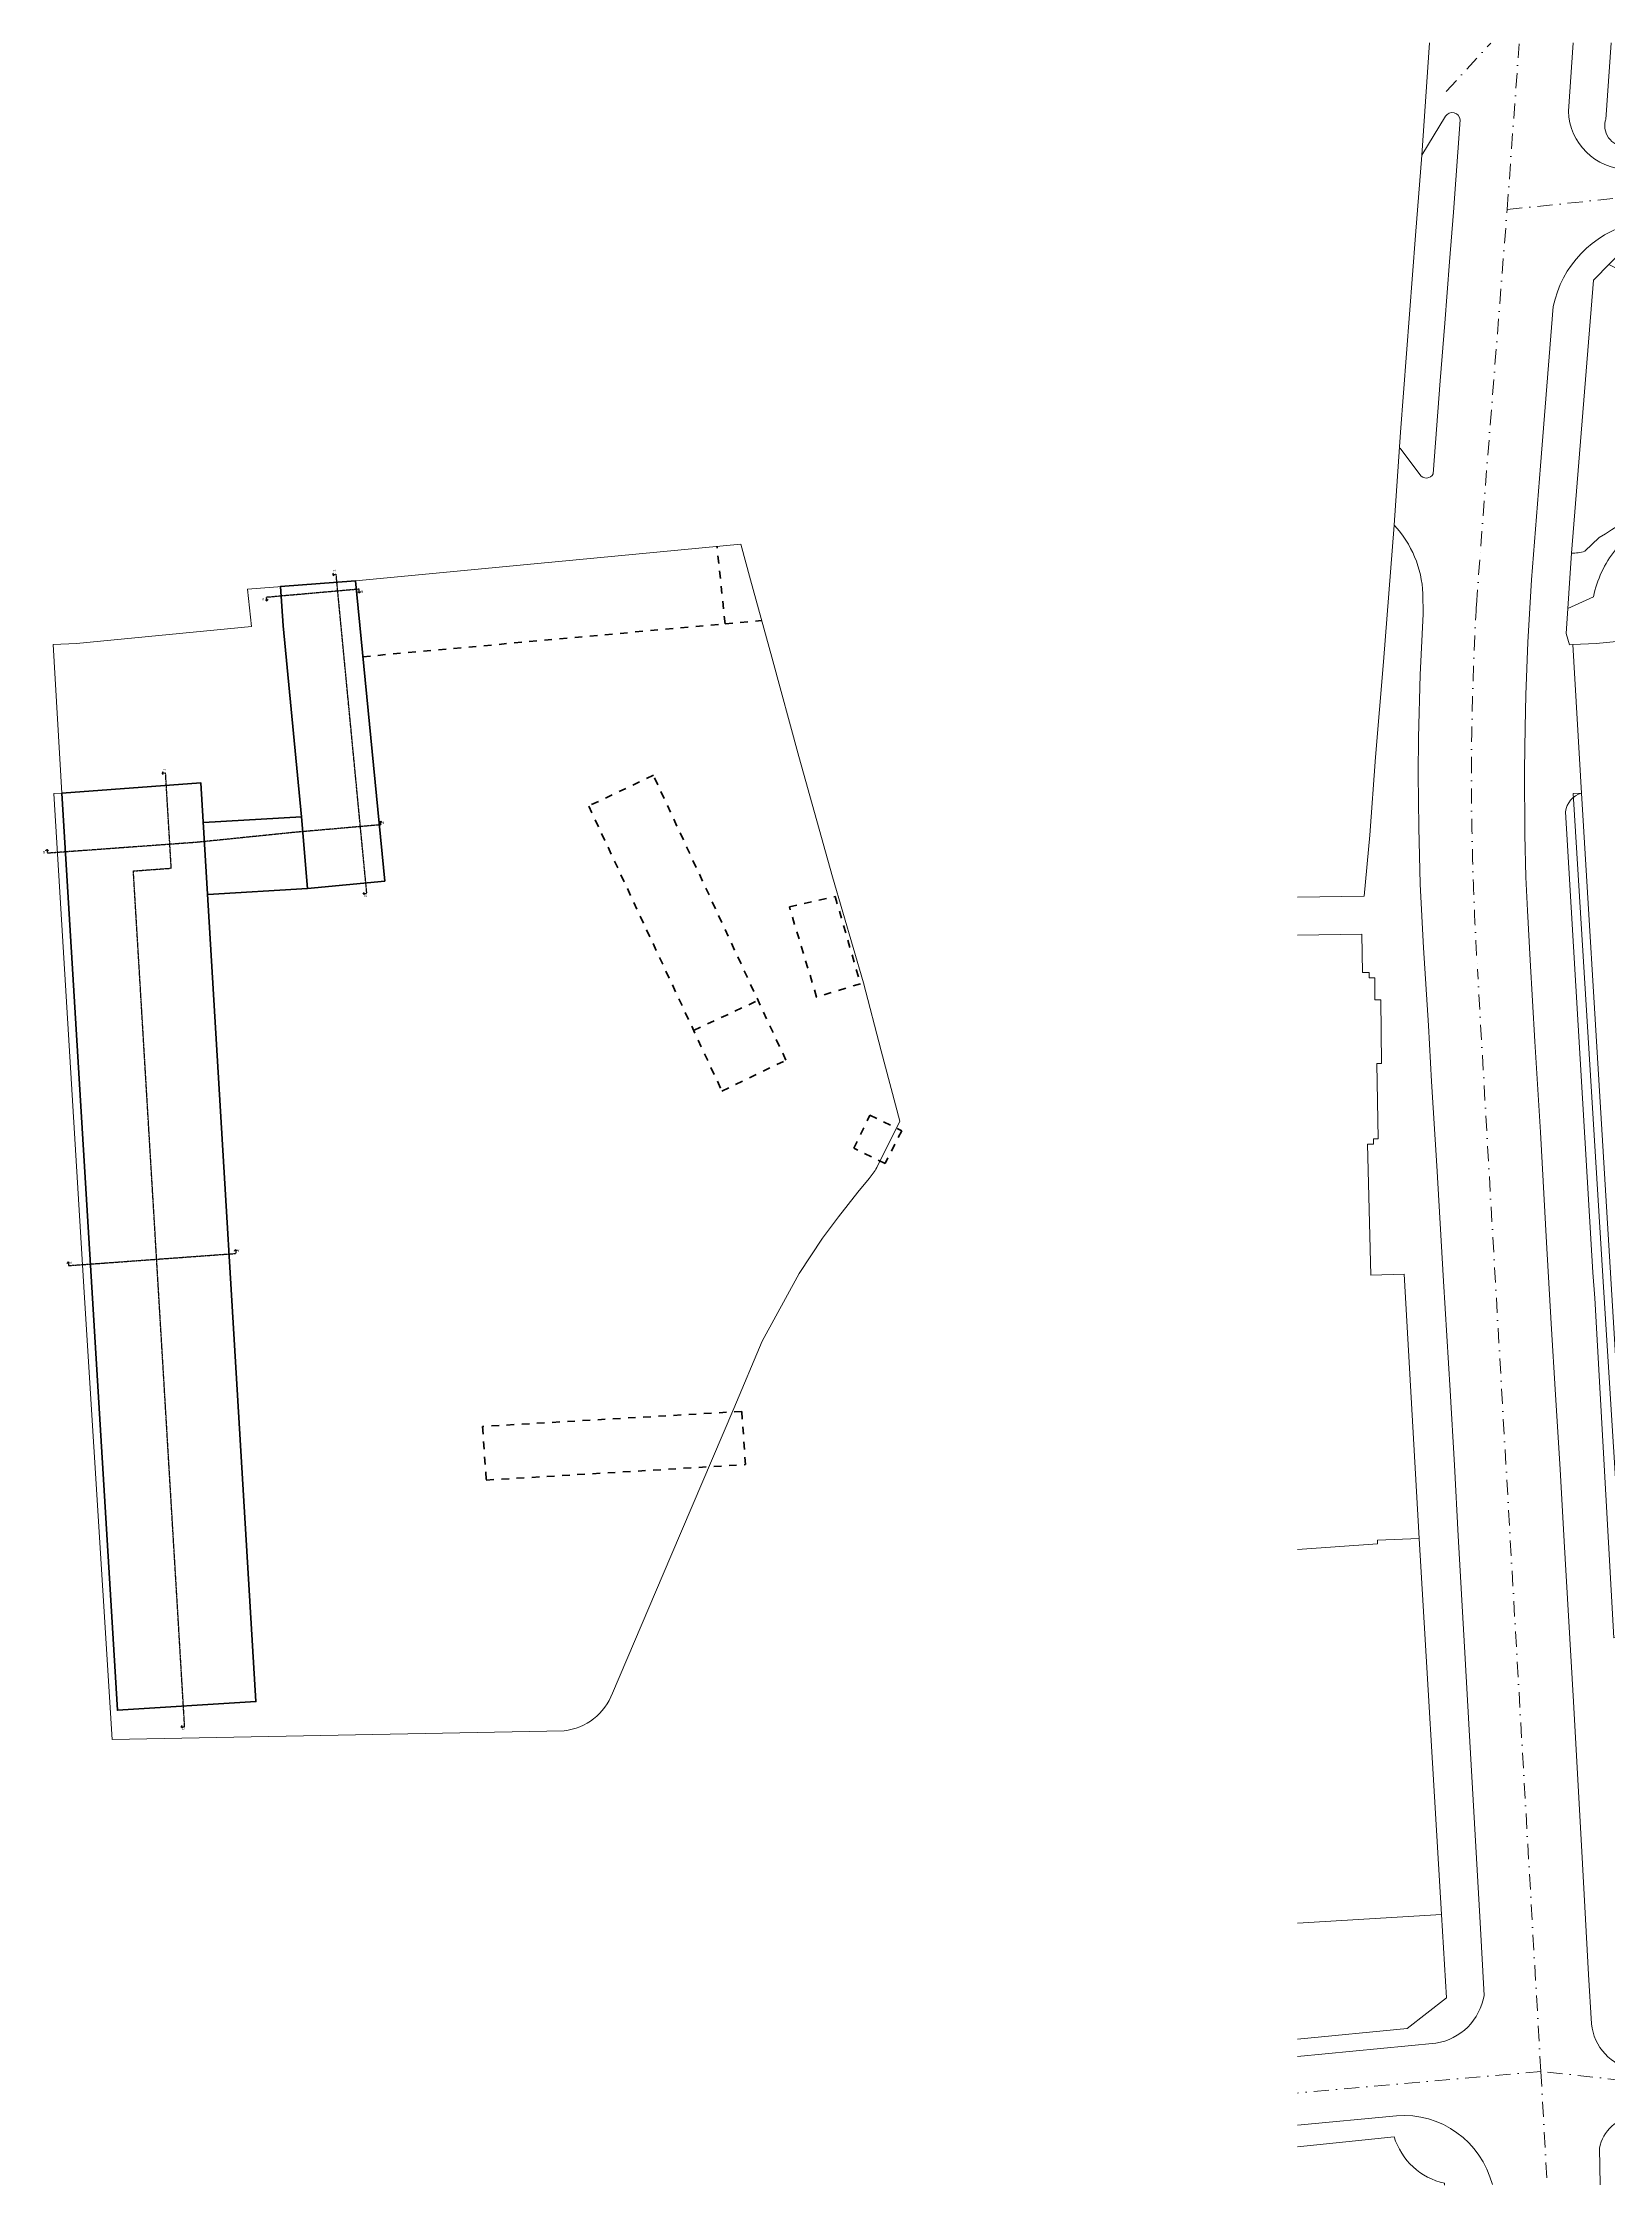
# Model space of a CAD drawing. Header units: inches. Extents: x -72385 to 39588, y -6525 to 66685.
# Drawn here: x -15002 to 5600, y 38481 to 66684 of the extents above; entities that cross this region are included whole.
import ezdxf

# ---------------------------------------------------------------- set-up
doc = ezdxf.new("R2010")
doc.units = ezdxf.units.IN
doc.header["$MEASUREMENT"] = 0
for name, pattern in [('DashDot', [0.6, 0.4, -0.1, 0, -0.1]), ('DASHDOTX2', [2, 1, -0.5, 0, -0.5]), ('Hidden', [0.4, 0.2, -0.2])]:
    doc.linetypes.add(name, pattern=pattern)
for name, color, linetype, lineweight in [('Линия на разрез', 252, 'DashDot', 25), ('Ситуация дебела линия', 7, 'Continuous', 70), ('Ситуация имот', 7, 'Continuous', 20), ('Ситуация тънка линия', 7, 'Continuous', 35)]:
    doc.layers.add(name, color=color, linetype=linetype, lineweight=lineweight)
doc.styles.add('Arial Regular', font='arial.ttf')

msp = doc.modelspace()

# ---------------------------------------------------------------- linework, layer by layer
at = {"layer": 'Линия на разрез', "ltscale": 10}
for p, q in [((-11192.2, 59684.1), (-11176.3, 59703.4)), ((-11192.2, 59684.1), (-11142.4, 59688.8)), ((-11172.9, 59668.2), (-11192.2, 59684.1)), ((-10738.6, 55488.3), (-11142.4, 59688.8)), ((-12053.6, 59334.6), (-12072.8, 59350.7)), ((-10840.8, 59491.9), (-12058, 59384.5)), ((-12053.6, 59334.6), (-12058, 59384.5)), ((-12037.6, 59353.8), (-12053.6, 59334.6)), ((-10836.4, 59442.1), (-10855.5, 59458.1)), ((-10836.4, 59442.1), (-10840.8, 59491.9)), ((-10820.3, 59461.2), (-10836.4, 59442.1)), ((-13437.3, 57068.7), (-13420.7, 57087.4)), ((-13418.6, 57052.2), (-13437.3, 57068.7)), ((-10575.7, 56420.8), (-10559.6, 56440)), ((-10540.5, 56423.9), (-10559.6, 56440)), ((-10559.6, 56440), (-10555.3, 56390.2)), ((-12981.8, 56158.5), (-14944.1, 56015.9)), ((-11685.5, 56290.8), (-12981.8, 56158.5)), ((-10555.3, 56390.2), (-11685.5, 56290.8)), ((-14964.1, 56046.8), (-14947.7, 56065.8)), ((-14928.8, 56049.4), (-14947.7, 56065.8)), ((-14947.7, 56065.8), (-14944.1, 56015.9)), ((-10788.4, 55483.5), (-10772.5, 55502.8)), ((-10788.4, 55483.5), (-10738.6, 55488.3)), ((-10769.1, 55467.6), (-10788.4, 55483.5)), ((-12481.5, 50778.1), (-12465.2, 50797)), ((-12465.2, 50797), (-12446.2, 50780.6)), ((-12465.2, 50797), (-12461.5, 50747.1)), ((-14685.3, 50617.9), (-14668.9, 50636.8)), ((-14668.9, 50636.8), (-14650, 50620.5)), ((-14668.9, 50636.8), (-14665.3, 50586.9)), ((-14665.3, 50586.9), (-12461.5, 50747.1)), ((-13184.4, 44514.2), (-13167.8, 44532.9)), ((-13165.7, 44497.6), (-13184.4, 44514.2))]:
    msp.add_line(p, q, dxfattribs=at)
msp.add_lwpolyline([(-13184.4, 44514.2), (-13136, 44517.1), (-13810.8, 55782.5), (-13312.1, 55818.8), (-13387.1, 57071.8), (-13437.3, 57068.7)], dxfattribs=at)
at = {"layer": 'Ситуация дебела линия', "ltscale": 50}
for points in [[(-11519.7, 55550.8), (-10501.6, 55648.7), (-10888.9, 59602), (-11875.9, 59527.1), (-11841.3, 59010.6), (-11598.5, 56496.6), (-11519.7, 55550.8)], [(-14751.7, 56808), (-14021.9, 44733.8), (-12197.6, 44848.3), (-12920.9, 56942.6), (-14751.7, 56808)], [(-11598.5, 56496.6), (-12889.7, 56421.5)], [(-11519.7, 55550.8), (-12833, 55472.2)]]:
    msp.add_lwpolyline(points, dxfattribs=at)
at = {"layer": 'Ситуация имот', "color": 1, "ltscale": 10}
for points in [[(3250.5, 66683.7), (3145.9, 65207.4), (3062.7, 64146.3), (2867.1, 61557.1), (2785.1, 60335.2), (2641.7, 58536.8), (2539.1, 57279.5), (2461.5, 56253.7), (2388.5, 55452.3), (1511.6, 55436.5)], [(14187, 60080.5), (12949.3, 64720.6), (5840.2, 64005.1), (5406.8, 63558.8), (5118.9, 59967.5), (5047.6, 58909.5), (5090.7, 58760.5), (5134.1, 58762.9)], [(1511.5, 54936.2), (2357.2, 54951.9), (2366.6, 54444.3), (2453.6, 54444.3), (2453.6, 54377), (2528.9, 54377), (2528.9, 54085.1), (2607.9, 54085.1), (2616.8, 53247.2), (2556.9, 53246.5), (2574.4, 52258.1), (2510.7, 52257), (2510.7, 52187.1), (2430.8, 52187.1), (2475.7, 50461.4), (2914, 50472.8), (3113.4, 46995.6), (3406.8, 42045.8), (3470.2, 40949.2), (2956, 40545.2), (1510, 40405.4)], [(1511.1, 46851), (2565.1, 46925), (2565.1, 46972.7), (3113.4, 46995.6)]]:
    msp.add_lwpolyline(points, dxfattribs=at)
at = {"layer": 'Ситуация имот', "color": 1, "linetype": 'DASHDOTX2', "ltscale": 200}
for points in [[(3466.7, 66043), (4055.7, 66681.7)], [(4713.8, 39977.9), (1512, 39694.5)], [(11761.6, 39212.4), (4713.8, 39977.9)], [(4713.8, 39977.9), (4797.9, 38485)]]:
    msp.add_lwpolyline(points, dxfattribs=at)
for points in [[(4713.8, 39977.9), (3879.4, 54488.7, -0.0160684), (3800, 57269.9, -0.0115917), (3866.1, 59282.1), (3922.4, 60057.8), (4270.3, 64491.4), (4428.4, 66673.2)], [(4270.3, 64491.4), (10807, 65159.3, 0.0689419), (13472.3, 65806.5)]]:
    msp.add_lwpolyline(points, format="xyb", dxfattribs=at)
at = {"layer": 'Ситуация имот', "color": 5, "ltscale": 10}
for points in [[(5138, 66684.5), (5076.2, 65783.9, 0.3936686), (5852.2, 65015.3), (10826.5, 65510.1, 0.0554155), (12694.6, 65908, 0.322889), (12968.8, 66439.8), (12921.7, 66682.2)], [(3145.9, 65207.4), (3459.5, 65717.9, -0.7284187), (3650.8, 65671.2), (3563.3, 64457.1), (3513.2, 63800.4), (3452.4, 62994.2), (3389.7, 62234.1), (3298.3, 61012, -0.5920311), (3122.2, 61002.5), (2860.2, 61349.6)], [(5924, 64307.4, 0.287607), (4876.9, 63212.7, 2.1567377), (4876.9, 63212.7, -3.2691754)], [(4876.9, 63212.7), (4708.6, 61115.4), (4592.7, 59614), (4542.7, 58794.5), (4516.9, 58102.5), (4508.6, 57672.3), (4499.4, 57111.9), (4505, 56261.2), (4518, 55699.8), (4540.1, 55259.9), (4571.9, 54608.6), (4636.4, 53538.7), (4707.3, 52342.3), (4789.3, 50892.8), (4851.1, 49826.7), (4905.7, 48885.1), (4966.2, 47908.9), (5021.6, 46955.8), (5137.2, 44921.4), (5254.7, 42875.1), (5340.8, 41254.9), (5379.3, 40605.9, 0.3266512), (5938.1, 39995.8)], [(2785.1, 60335.2, -0.1768634), (3161.2, 59431.7), (3163.5, 59167.6), (3124.5, 58363.9), (3103, 57537.4), (3100.1, 57056.2), (3106.1, 56353.8), (3124.1, 55610.3), (3170.6, 54772.5), (3235.1, 53749), (3276.4, 53011.8), (3345.8, 51898.5), (3433.7, 50384.2), (3520.7, 48943.2), (3576.5, 47958.5), (3627.9, 47029.5), (3709.8, 45568.8), (3775.8, 44395.4), (3913.9, 41940.4), (3966.1, 40980, -0.3217939), (3333.4, 40349.7), (1510.9, 40175.8)], [(4075.9, 38488.7, 0.3643585), (2813.2, 39395.2), (1511.3, 39269.9)], [(5496.7, 38484.5), (5486.5, 38966.6, -0.3464562), (5955.8, 39385), (10717.2, 38876.6, -0.2727758), (11171.9, 38481.4, -34.2921604)]]:
    msp.add_lwpolyline(points, format="xyb", dxfattribs=at)
at = {"layer": 'Ситуация имот', "color": 1, "ltscale": 10}
for points in [[(5641.1, 66683.9), (5568.5, 65677.1, -0.09456), (5562.4, 65654, 0.5191185), (5859.5, 65320.4), (6453.5, 65370.8), (7320.6, 65458.1), (8232.4, 65545.4), (9121.2, 65635.2), (10015.2, 65741.7), (10870.3, 65802), (10870.3, 65822.5), (12375.9, 65955.6), (12493.5, 66195.1), (12372.1, 66682.9)], [(3445.5, 38481.7), (3445, 38506.4, -0.2690952), (2782.8, 39117.7), (1511.3, 38987.2)]]:
    msp.add_lwpolyline(points, format="xyb", dxfattribs=at)
at = {"layer": 'Ситуация имот', "color": 251, "ltscale": 10, "true_color": 0x636466}
for points in [[(5118.9, 59967.5, 0.0926395), (5292.7, 59991.3), (5480.7, 60172.1, -0.0038443), (8134.6, 61776, 0.3528218), (8191.9, 61933.5, -0.0636921), (8063, 62561.9), (5606.9, 63764.9)], [(5069.9, 59239.6), (5404.9, 59392, -0.1165228), (5694.7, 60010), (8245.1, 61633.8, -0.4348973), (8405.5, 61548.2, 0.3403599), (8977.8, 61191.6), (9200.5, 60654.6), (9698.7, 60857.4), (9483.1, 61394.3, 0.2219191), (10039.9, 61790.3), (14042.3, 60623.1), (14562.5, 60478.2)], [(5248.3, 56808, 0.2982807), (5038.4, 56560.1), (5399.3, 50496.3), (5425, 50158.5), (5676.6, 45688.3), (5919.6, 45701.7), (5248.3, 56808)]]:
    msp.add_lwpolyline(points, format="xyb", dxfattribs=at)
at = {"layer": 'Ситуация имот', "ltscale": 50}
msp.add_lwpolyline([(-14865.9, 58762.9), (-14751.7, 56808), (-14858.6, 56801.7), (-14453.5, 50162.7), (-14088.9, 44348.8), (-8139.5, 44462.3, 0.279322), (-7504.8, 44959.8), (-6736.4, 46761.5), (-5907.1, 48705.9), (-5536.9, 49591.2), (-5048.3, 50482.2), (-4740.4, 50947.2), (-4528.3, 51229.3), (-4277.4, 51555.1), (-4126.6, 51733, 0.0479118), (-4026.3, 51877.1), (-3722.2, 52487.6), (-3966.7, 53413.8), (-4202.6, 54310.9), (-4609, 55704.5), (-5051, 57291.2), (-5409.8, 58598.9), (-5690.6, 59617.3), (-5813.6, 60083), (-10888.9, 59602), (-12309.5, 59494.1), (-12257.9, 59001.1), (-14559.5, 58778), (-14865.9, 58762.9)], format="xyb", dxfattribs=at)
at = {"layer": 'Ситуация имот', "color": 1, "ltscale": 50}
msp.add_lwpolyline([(5134.1, 58762.9), (5248.3, 56808), (5141.4, 56801.7), (5546.5, 50162.7), (5911.1, 44348.8), (11860.5, 44462.3, 0.279322), (12495.2, 44959.8), (13263.6, 46761.5), (14092.9, 48705.9), (14463.1, 49591.2), (14951.7, 50482.2), (15259.6, 50947.2), (15471.7, 51229.3), (15722.6, 51555.1), (15873.4, 51733, 0.0479118), (15973.7, 51877.1), (16277.8, 52487.6), (16033.3, 53413.8), (15797.4, 54310.9), (15391, 55704.5), (14949, 57291.2), (14590.2, 58598.9), (14309.4, 59617.3), (14187, 60080.5)], format="xyb", dxfattribs=at)
at = {"layer": 'Ситуация имот', "color": 5, "ltscale": 50}
msp.add_lwpolyline([(14187, 60080.5), (9111.1, 59602), (7690.5, 59494.1), (7742.1, 59001.1), (5440.5, 58778), (5134.1, 58762.9)], dxfattribs=at)
at = {"layer": 'Ситуация имот', "color": 5, "ltscale": 10}
msp.add_lwpolyline([(1510.8, 41930.2), (3406.8, 42045.8)], dxfattribs=at)
at = {"layer": 'Ситуация тънка линия', "linetype": 'Hidden', "ltscale": 500}
for points in [[(-10791, 58603.1), (-6022.6, 59036.1), (-6128.5, 60047.7)], [(-6022.6, 59036.1), (-5544, 59079.9)], [(-6966.7, 57042), (-7817.5, 56637.3), (-6064, 52885.1), (-5222.7, 53291), (-6966.7, 57042)], [(-6437.1, 53683.5), (-5588.6, 54078)]]:
    msp.add_lwpolyline(points, dxfattribs=at)
for points in [[(-4818.5, 54121.4), (-5177.3, 55310.6), (-4573.7, 55447.5), (-4242.5, 54298.5)], [(-3915.9, 51933.2), (-4327.3, 52131.8), (-4117.9, 52565.9), (-3697.9, 52363.2)], [(-9216.4, 48469.5), (-9165.5, 47763.4), (-5754.7, 47966.9), (-5803.1, 48667.9)]]:
    msp.add_lwpolyline(points, close=True, dxfattribs=at)

# ---------------------------------------------------------------- texts
at = {"layer": 'Линия на разрез', "ltscale": 10, "char_height": 30, "width": 270.734, "attachment_point": 1, "style": 'Arial Regular'}
for s, insert, rotation in [('2', (-11181.2, 59724), 94.15707), ('В', (-12092.1, 59344.6), 184.15707), ('В', (-10783.3, 59444.6), 184.15707), ('1', (-13420.3, 57101.4), 94.15707), ('Б', (-10509, 56402), 184.15707), ('Б', (-14975.2, 56016.7), 184.15707), ('2', (-10766.2, 55436.8), 94.15707), ('А', (-12414.9, 50772.8), 184.15707), ('А', (-14618.8, 50611.7), 184.15707), ('1', (-13168, 44471.6), 94.15707)]:
    msp.add_mtext(s, dxfattribs=dict(at, insert=insert, rotation=rotation))

doc.saveas('drawing.dxf')
